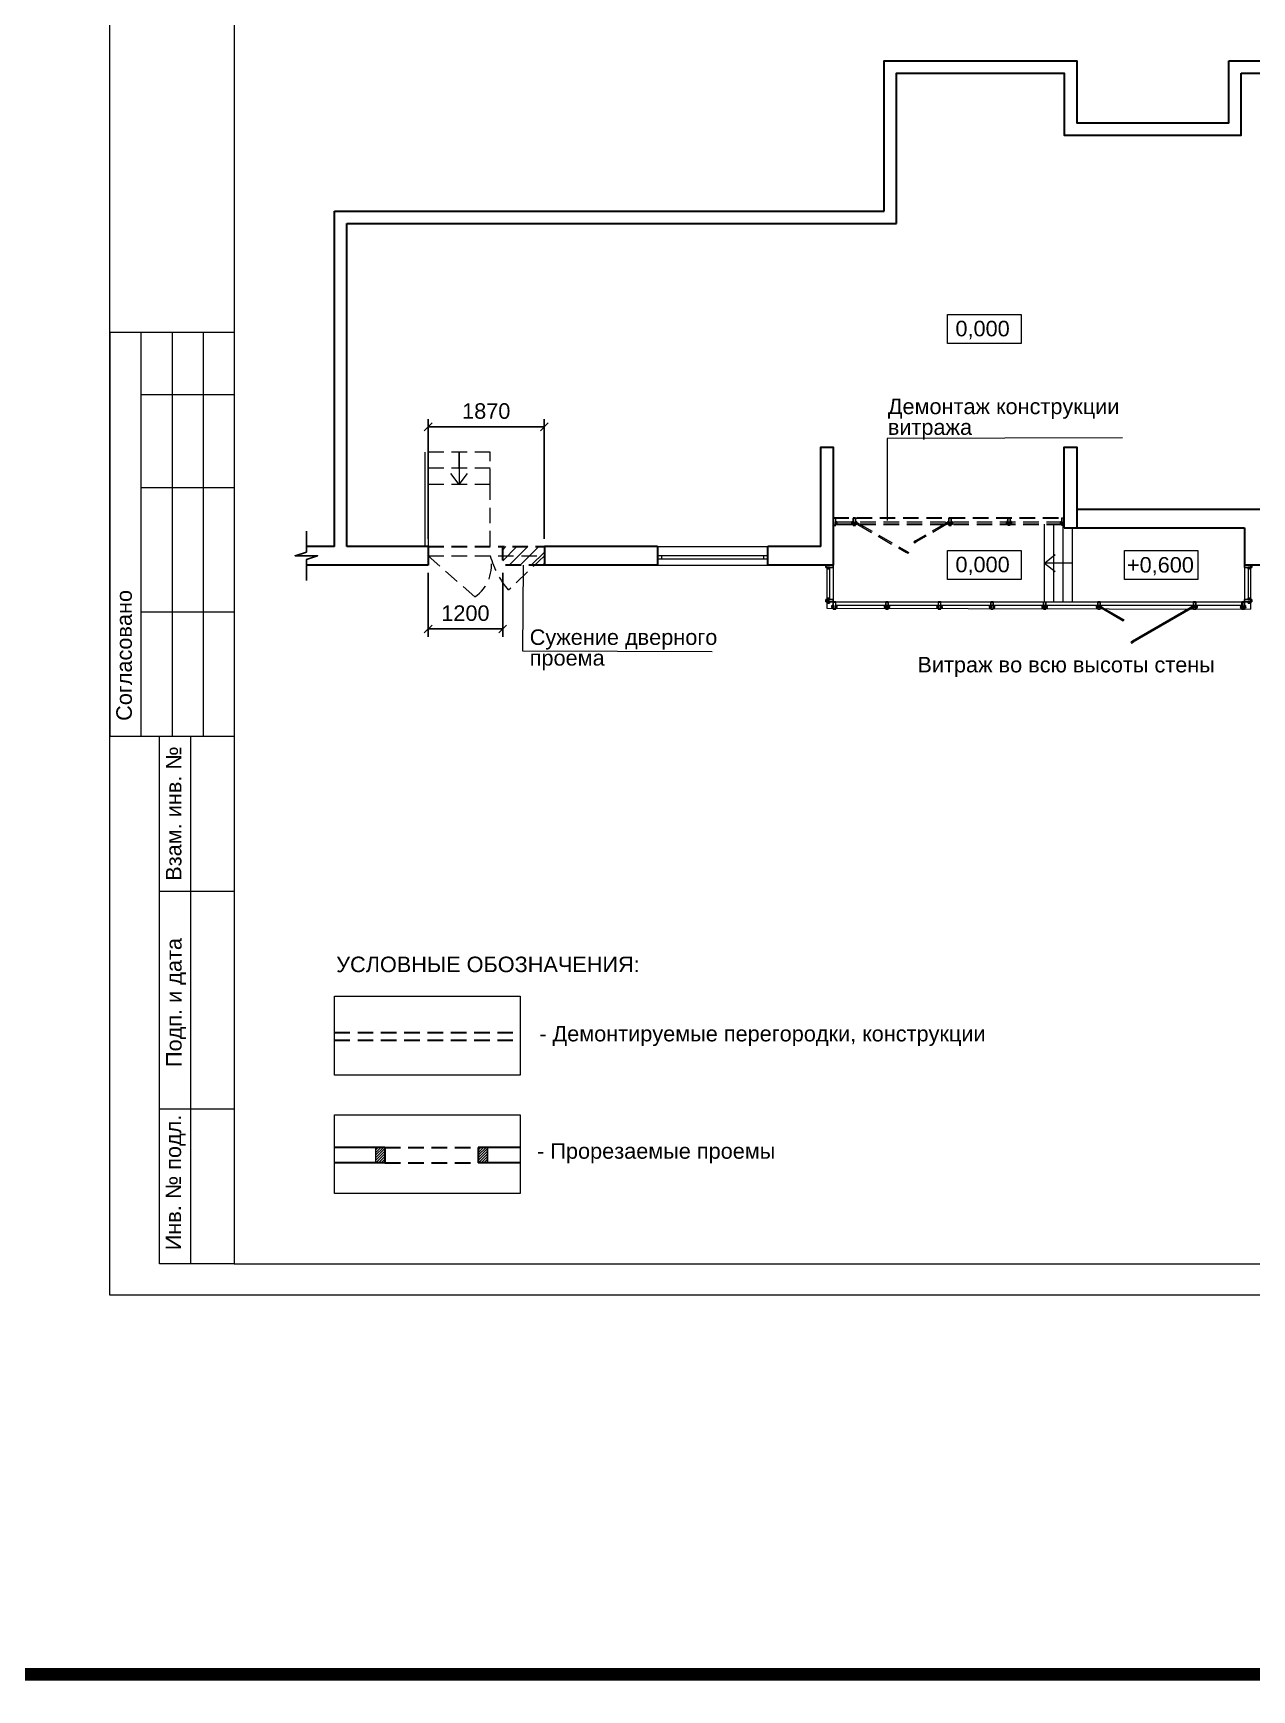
# Model space of a CAD drawing. Header units: metres. Extents: x -443 to 179, y -184 to -91.
# Drawn here: x -209.64 to -190.02, y -183.84 to -157.17 of the extents above; entities that cross this region are included whole.
import ezdxf
from ezdxf.enums import TextEntityAlignment as Align

# ---------------------------------------------------------------- set-up
doc = ezdxf.new("R2010")
doc.units = ezdxf.units.M
doc.header["$MEASUREMENT"] = 0
doc.linetypes.add('( Hidden )', pattern=[0.375, 0.25, -0.125])
doc.linetypes.add('DGN Style 3', pattern=[4.360554, 3.114681, -1.245873])
for name, color, linetype, lineweight in [('_shtrih', 254, 'Continuous', 0), ('A-03-S-METL', 171, 'Continuous', 15), ('Level 50', 7, 'Continuous', 0), ('Level 63', 7, 'Continuous', 0), ('выноска', 7, 'Continuous', 20), ('окна', 153, 'Continuous', 18), ('размер', 7, 'Continuous', 18), ('стена', 7, 'Continuous', 40)]:
    doc.layers.add(name, color=color, linetype=linetype, lineweight=lineweight)
doc.styles.add('ARIAL', font='arial.ttf')
doc.styles.get("Standard").update_dxf_attribs({"font": 'CS_Gost2304.shx'})
doc.styles.add('Style-Arial', font='arial.ttf')
doc.linetypes.add('FENCELINE2', pattern='A,6.35,-2.54,[132,ltypeshp.shx,S=2.54,R=0,X=-2.54,Y=0],-2.54,25.4', length=36.83)
doc.dimstyles.get("Standard").update_dxf_attribs({"dimtxt": 0.18, "dimasz": 0.18, "dimexe": 0.18, "dimexo": 0.0625, "dimgap": 0.09, "dimtad": 0, "dimtih": 1, "dimtoh": 1, "dimdec": 4, "dimzin": 0, "dimdsep": 46, "dimtxsty": 'Standard', "dimcen": 0.09, "dimadec": 0, "dimazin": 0, "dimtfac": 1, "dimtdec": 4, "dimtofl": 0, "dimtmove": 0, "dimatfit": 3, "dimfxl": 1, "dimtolj": 1, "dimtzin": 0, "dimarcsym": 0})

# ---------------------------------------------------------------- blocks, each defined once
blk = doc.blocks.new('stoyka_R')
at = {"color": 0, "linetype": 'ByBlock', "lineweight": 0}
for points in [[(-35, 97), (-36, 97), (-36, 96), (-36, 96), (-36, 95), (-34, 94, -0.278117), (-34, 93, -0.298632), (-34, 93), (-37, 92, -1.227062), (-37, 93), (-35, 94), (-37, 94), (-38, 94), (-40, 94), (-45, 92, -1.262793), (-45, 93), (-41, 96), (-40, 96), (-40, 95, 0.414214), (-40, 95), (-38, 95, 0.414214), (-38, 95), (-38, 96), (-38, 96), (-38, 97), (-39, 97, -0.954089), (-39, 97), (-38, 99), (-36, 99), (-34, 97, -0.954089)], [(-35, 82), (-36, 82), (-36, 83), (-36, 83), (-36, 84), (-34, 85, 0.278117), (-34, 86, 0.298632), (-34, 86), (-37, 87, 1.227062), (-37, 86), (-35, 86), (-37, 85), (-38, 86), (-40, 86), (-45, 87, 1.262793), (-45, 86), (-41, 83), (-40, 83), (-40, 84, -0.414214), (-40, 85), (-38, 85, -0.414214), (-38, 84), (-38, 83), (-38, 83), (-38, 82), (-39, 82, 0.954089), (-39, 82), (-38, 80), (-36, 80), (-34, 82, 0.954089)], [(35, 97), (36, 97), (36, 96), (36, 96), (36, 95), (34, 94, 0.278117), (33, 93, 0.298632), (34, 93), (37, 92, 1.227062), (37, 93), (35, 94), (37, 94), (38, 94), (40, 94), (45, 92, 1.262793), (45, 93), (41, 96), (40, 96), (40, 95, -0.414214), (39, 95), (38, 95, -0.414214), (38, 95), (38, 96), (37, 96), (37, 97), (39, 97, 0.954089), (39, 97), (37, 99), (36, 99), (34, 97, 0.954089)], [(35, 82), (36, 82), (36, 83), (36, 83), (36, 84), (34, 85, -0.278117), (33, 86, -0.298632), (34, 86), (37, 87, -1.227062), (37, 86), (35, 86), (37, 85), (38, 86), (40, 86), (45, 87, -1.262793), (45, 86), (41, 83), (40, 83), (40, 84, 0.414214), (39, 85), (38, 85, 0.414214), (38, 84), (38, 83), (37, 83), (37, 82), (39, 82, -0.954089), (39, 82), (37, 80), (36, 80), (34, 82, -0.954089)]]:
    blk.add_lwpolyline(points, format="xyb", close=True, dxfattribs=at)
at = {"color": 0, "linetype": 'ByBlock', "lineweight": -2}
for points in [[(-20, 63), (-20, 0), (20, 0), (20, 63), (19, 64, 0.580174), (18, 63), (18, 61), (15, 61), (15, 69), (14, 70), (15, 70), (15, 79), (18, 79), (18, 77, 0.580174), (19, 77), (20, 77), (20, 81), (15, 81), (15, 98), (33, 98), (33, 96), (32, 96, 0.414214), (31, 96), (31, 95), (35, 95, 0.414214), (35, 95), (35, 96), (35, 96), (35, 99), (39, 99), (39, 96), (38, 96), (38, 95, 0.414214), (38, 95), (39, 95, 0.414214), (40, 95), (40, 99, 0.414214), (39, 100), (20, 100), (20, 120), (-20, 120), (-20, 100), (-40, 100, 0.414214), (-40, 99), (-40, 95, 0.414214), (-40, 95), (-38, 95, 0.414214), (-38, 95), (-38, 96), (-39, 96), (-39, 99), (-35, 99), (-35, 96), (-35, 96), (-35, 95, 0.414214), (-35, 95), (-32, 95), (-32, 96, 0.414214), (-32, 96), (-34, 96), (-34, 98), (-15, 98), (-15, 81), (-20, 81), (-20, 77), (-19, 77, 0.580174), (-18, 77), (-18, 79), (-15, 79), (-15, 70), (-15, 70), (-15, 69), (-15, 61), (-18, 61), (-18, 63, 0.580174), (-19, 64)], [(-39, 79), (-30, 79), (-22, 76), (-16, 76, 0.414214), (-15, 76), (-15, 76, 0.23461), (-15, 77), (-16, 77, 0.303619), (-17, 77), (-18, 77), (-22, 77), (-30, 80), (-34, 80), (-34, 83), (-34, 84), (-35, 84), (-35, 83), (-35, 83), (-35, 80), (-39, 80), (-39, 83), (-38, 83), (-38, 84), (-40, 84), (-40, 60), (-20, 60), (-20, 61), (-22, 61), (-22, 64), (-18, 64), (-16, 62, 0.979824), (-16, 63), (-18, 65), (-23, 65), (-23, 61), (-39, 61), (-39, 79)], [(39, 79), (30, 79), (22, 76), (16, 76, -0.414214), (15, 76), (15, 76, -0.23461), (15, 77), (16, 77, -0.303619), (17, 77), (18, 77), (22, 77), (30, 80), (33, 80), (33, 83), (33, 84), (35, 84), (35, 83), (34, 83), (34, 80), (39, 80), (39, 83), (38, 83), (38, 84), (40, 84), (40, 60), (20, 60), (20, 61), (22, 61), (22, 64), (18, 64), (16, 62, -0.979824), (16, 63), (18, 65), (23, 65), (23, 61), (39, 61), (39, 79)]]:
    blk.add_lwpolyline(points, format="xyb", close=True, dxfattribs=at)
at = {"lineweight": 0}
for points in [[(-37, 92), (-25, 92)], [(-37, 87), (-25, 87)], [(37, 92), (25, 92)], [(37, 87), (25, 87)]]:
    blk.add_lwpolyline(points, dxfattribs=at)
for points in [[(-25, 83), (-15, 83), (-15, 95), (-25, 95)], [(25, 83), (15, 83), (15, 95), (25, 95)]]:
    blk.add_lwpolyline(points, close=True, dxfattribs=at)
at = {"color": 0, "linetype": 'ByBlock', "lineweight": -2}
blk.add_lwpolyline([(18, 59), (18, 3), (-18, 3), (-18, 59), (-13, 59), (-13, 100), (-18, 100), (-18, 118), (18, 118), (18, 100), (13, 100), (13, 59)], close=True, dxfattribs=at)
blk = doc.blocks.new('_Oblique')
at = {"color": 0, "linetype": 'ByBlock', "lineweight": -2}
blk.add_line((0.5, 0.5), (-0.5, -0.5), dxfattribs=at)
blk = doc.blocks.new('*D7')
at = {"layer": 'Defpoints', "color": 0, "linetype": 'Continuous', "lineweight": 13, "transparency": 16777216}
for p in [(-203.28, -165.734), (-202.08, -165.734), (-202.08, -166.762)]:
    blk.add_point(p, dxfattribs=at)
at = {"layer": 'размер', "color": 0, "linetype": 'Continuous', "lineweight": -2, "transparency": 16777216}
for p, q in [((-203.28, -165.859), (-203.28, -166.887)), ((-202.08, -165.859), (-202.08, -166.887)), ((-203.28, -166.762), (-202.08, -166.762))]:
    blk.add_line(p, q, dxfattribs=at)
at = {"layer": 'размер', "color": 0, "linetype": 'Continuous', "lineweight": -2, "transparency": 16777216, "xscale": 0.125, "yscale": 0.125, "zscale": 0.125, "rotation": 180}
blk.add_blockref('_Oblique', (-203.28, -166.762), dxfattribs=at)
at = {"layer": 'размер', "color": 0, "linetype": 'Continuous', "lineweight": -2, "transparency": 16777216, "xscale": 0.125, "yscale": 0.125, "zscale": 0.125}
blk.add_blockref('_Oblique', (-202.08, -166.762), dxfattribs=at)
at = {"layer": 'размер', "color": 0, "linetype": 'Continuous', "lineweight": 0, "transparency": 16777216, "insert": (-202.68, -166.509), "char_height": 0.25, "attachment_point": 5, "style": 'Style-Arial'}
blk.add_mtext('1200', dxfattribs=at)
blk = doc.blocks.new('*D8')
at = {"layer": 'Defpoints', "color": 0, "linetype": 'Continuous', "lineweight": 13, "transparency": 16777216}
for p in [(-201.41, -163.508), (-203.28, -165.434), (-201.41, -165.434)]:
    blk.add_point(p, dxfattribs=at)
at = {"layer": 'размер', "color": 0, "linetype": 'Continuous', "lineweight": -2, "transparency": 16777216}
for p, q in [((-203.28, -165.309), (-203.28, -163.383)), ((-201.41, -165.309), (-201.41, -163.383)), ((-203.28, -163.508), (-201.41, -163.508))]:
    blk.add_line(p, q, dxfattribs=at)
at = {"layer": 'размер', "color": 0, "linetype": 'Continuous', "lineweight": -2, "transparency": 16777216, "xscale": 0.125, "yscale": 0.125, "zscale": 0.125, "rotation": 180}
blk.add_blockref('_Oblique', (-203.28, -163.508), dxfattribs=at)
at = {"layer": 'размер', "color": 0, "linetype": 'Continuous', "lineweight": -2, "transparency": 16777216, "xscale": 0.125, "yscale": 0.125, "zscale": 0.125}
blk.add_blockref('_Oblique', (-201.41, -163.508), dxfattribs=at)
at = {"layer": 'размер', "color": 0, "linetype": 'Continuous', "lineweight": 0, "transparency": 16777216, "insert": (-202.345, -163.255), "char_height": 0.25, "attachment_point": 5, "style": 'Style-Arial'}
blk.add_mtext('1870', dxfattribs=at)

msp = doc.modelspace()

# ---------------------------------------------------------------- hatches: boundary and pattern name
at = {"linetype": '( Hidden )', "lineweight": 13}
h = msp.add_hatch(dxfattribs=at)
h.set_pattern_fill('ANSI31', color=5)
h.paths.add_polyline_path([(-201.40971629, -165.73425684), (-202.07971629, -165.73425684), (-202.07971629, -165.43425684), (-201.40971629, -165.43425684)])
at = {"linetype": 'Continuous', "lineweight": 0}
h = msp.add_hatch(dxfattribs=at)
h.set_pattern_fill('HATCH', style=0, pattern_type=2)
h.set_pattern_definition([(45, (-204.125372, -175.109018), (-0.0212132, 0.0212132), [])])
h.paths.add_polyline_path([(-204.12537242, -175.109018), (-204.12537242, -175.359018), (-203.97537242, -175.359018), (-203.97537242, -175.109018)])
h = msp.add_hatch(dxfattribs=at)
h.set_pattern_fill('HATCH', style=0, pattern_type=2)
h.set_pattern_definition([(45, (-202.475372, -175.109018), (-0.0212132, 0.0212132), [])])
h.paths.add_polyline_path([(-202.47537242, -175.109018), (-202.47537242, -175.359018), (-202.32537242, -175.359018), (-202.32537242, -175.109018)])

# ---------------------------------------------------------------- linework, layer by layer
at = {"color": 5, "linetype": '( Hidden )', "lineweight": 13}
for p, q in [((-194.95017501, -165.06421035), (-195.43583618, -165.34423399)), ((-194.94018499, -165.08153662), (-195.42584616, -165.36156026)), ((-203.27971629, -165.58425684), (-201.40971629, -165.58425684))]:
    msp.add_line(p, q, dxfattribs=at)
at = {"color": 5, "linetype": '( Hidden )', "lineweight": 30}
for p, q in [((-204.78971629, -173.2605647), (-201.80013226, -173.2605647)), ((-204.78971629, -173.3805647), (-201.80013226, -173.3805647)), ((-203.97537242, -175.109018), (-202.47537242, -175.109018)), ((-203.97537242, -175.359018), (-202.47537242, -175.359018))]:
    msp.add_line(p, q, dxfattribs=at)
at = {"lineweight": 30}
for p, q in [((-203.97537242, -175.109018), (-204.78971629, -175.109018)), ((-201.80013226, -175.109018), (-202.47537242, -175.109018)), ((-203.97537242, -175.359018), (-204.78971629, -175.359018)), ((-201.80013226, -175.359018), (-202.47537242, -175.359018))]:
    msp.add_line(p, q, dxfattribs=at)
at = {"color": 7, "linetype": 'Continuous', "lineweight": 0}
for p, q in [((-204.12537242, -175.109018), (-204.12537242, -175.359018)), ((-202.32537242, -175.109018), (-202.32537242, -175.359018))]:
    msp.add_line(p, q, dxfattribs=at)
at = {"color": 7, "linetype": 'Continuous', "lineweight": 30}
for p, q in [((-203.97537242, -175.109018), (-203.97537242, -175.359018)), ((-202.47537242, -175.109018), (-202.47537242, -175.359018))]:
    msp.add_line(p, q, dxfattribs=at)
at = {"color": 1, "linetype": 'Continuous', "lineweight": 13}
msp.add_lwpolyline([(-442.29268327, -139.59917875, 0.5, 0.2, 0), (179.07218429, -139.59917875, 0.2, 0.2, 0), (179.07218429, -183.59219554, 0.2, 0.2, 0), (-442.29268327, -183.59219554, 0.2, 0.2, 0)], format="xyseb", close=True, dxfattribs=at)
at = {"color": 7, "linetype": 'Continuous', "lineweight": 13}
msp.add_lwpolyline([(-208.40296183, -147.78575835), (-145.40296183, -147.78575835), (-145.40296183, -177.48575835), (-208.40296183, -177.48575835)], close=True, dxfattribs=at)
at = {"linetype": 'Continuous', "lineweight": 13}
for points in [[(-194.91862911, -162.16465555), (-194.91862911, -161.70082867), (-193.73448472, -161.70082867), (-193.73448472, -162.16465555), (-194.91862911, -162.16465555)], [(-194.91862911, -165.96306327), (-194.91862911, -165.49923639), (-193.73448472, -165.49923639), (-193.73448472, -165.96306327), (-194.91862911, -165.96306327)], [(-192.07150265, -165.96306327), (-192.07150265, -165.49923639), (-190.88735826, -165.49923639), (-190.88735826, -165.96306327), (-192.07150265, -165.96306327)]]:
    msp.add_lwpolyline(points, dxfattribs=at)
at = {"color": 5, "linetype": '( Hidden )', "lineweight": 13}
for points in [[(-202.27971629, -163.91393618), (-203.27971629, -163.91393618)], [(-202.27971629, -164.43425684), (-202.27971629, -163.91393618)], [(-202.27971629, -164.17393618), (-203.27971629, -164.17393618)], [(-202.27971629, -165.43425684), (-202.27971629, -164.43425684), (-203.27971629, -164.43425684), (-203.27971629, -165.43425684), (-202.27971629, -165.43425684)], [(-202.27971629, -164.43425684), (-203.27971629, -164.43425684)], [(-196.75771629, -165.0756916), (-196.75771629, -164.9781916), (-196.72171629, -164.9781916), (-196.72171629, -165.0346916), (-196.72671629, -165.0346916), (-196.72671629, -165.0756916), (-196.72171629, -165.0756916), (-196.72171629, -165.0931916), (-196.75771629, -165.0931916), (-196.75771629, -165.0756916)], [(-196.70252185, -165.0621916), (-196.71471629, -165.0621916)], [(-196.70256648, -165.0671916), (-196.71471629, -165.0671916)], [(-196.69971629, -165.0351916), (-193.09871629, -165.0351916)], [(-196.36031827, -165.08253689), (-195.58063611, -165.53208747)], [(-196.35032825, -165.06521062), (-195.57064609, -165.51476121)], [(-193.09691073, -165.0621916), (-193.08471629, -165.0621916)], [(-193.09686609, -165.0671916), (-193.08471629, -165.0671916)], [(-193.04171629, -165.0756916), (-193.04171629, -164.9781916), (-193.07771629, -164.9781916), (-193.07771629, -165.0346916), (-193.07271629, -165.0346916), (-193.07271629, -165.0756916), (-193.07771629, -165.0756916), (-193.07771629, -165.0931916), (-193.04171629, -165.0931916), (-193.04171629, -165.0756916)]]:
    msp.add_lwpolyline(points, dxfattribs=at)
at = {"color": 7, "linetype": 'Continuous', "lineweight": 13}
msp.add_lwpolyline([(-203.27971629, -164.43425684), (-203.27971629, -163.91393618)], dxfattribs=at)
at = {"color": 5, "linetype": '( Hidden )', "lineweight": 30, "flags": 128}
for points in [[(-196.75971629, -164.9751916), (-193.03971629, -164.9751916)], [(-196.69971629, -165.0751916), (-193.03971629, -165.0751916)], [(-203.27971629, -165.43425684), (-202.07971629, -165.43425684)], [(-201.40971629, -165.73425684), (-202.07971629, -165.73425684), (-202.07971629, -165.43425684), (-201.40971629, -165.43425684), (-201.40971629, -165.73425684)]]:
    msp.add_lwpolyline(points, dxfattribs=at)
at = {"color": 5, "linetype": '( Hidden )', "lineweight": 13}
for points in [[(-196.75971629, -165.0751916), (-196.75971629, -165.0751916), (-196.75971629, -165.0951916), (-196.71971629, -165.0951916), (-196.71971629, -165.0751916), (-196.70021629, -165.0751916, 0.4142135624), (-196.69971629, -165.0746916), (-196.69971629, -165.0706916, 0.4142135624), (-196.70021629, -165.0701916), (-196.70126629, -165.0701916, 0.4142135624), (-196.70176629, -165.0706916), (-196.70176629, -165.0713916), (-196.70101629, -165.0713916), (-196.70101629, -165.0738916), (-196.70501629, -165.0738916), (-196.70501629, -165.0713916), (-196.70426629, -165.0713916), (-196.70426629, -165.0706916, 0.4142135624), (-196.70476629, -165.0701916), (-196.70821629, -165.0701916), (-196.70821629, -165.0708916, 0.4142135624), (-196.70771629, -165.0713916), (-196.70621629, -165.0713916), (-196.70621629, -165.0736916), (-196.72471629, -165.0736916), (-196.72471629, -165.0559416), (-196.71971629, -165.0559416), (-196.71971629, -165.05244481), (-196.72046088, -165.05200647, 0.5801735595), (-196.72121631, -165.05243837), (-196.72121631, -165.0544416), (-196.72471629, -165.0544416), (-196.72471629, -165.0456916), (-196.72521629, -165.0451916), (-196.72471629, -165.0446916), (-196.72471629, -165.0366916), (-196.72121631, -165.0366916), (-196.72121631, -165.03869482, 0.5801735595), (-196.72046088, -165.03912672), (-196.71971629, -165.03868839), (-196.71971629, -164.9751916), (-196.75971629, -164.9751916), (-196.75971629, -165.03868839)], [(-193.03971629, -165.0751916), (-193.03971629, -165.0751916), (-193.03971629, -165.0951916), (-193.07971629, -165.0951916), (-193.07971629, -165.0751916), (-193.09921629, -165.0751916, -0.4142135624), (-193.09971629, -165.0746916), (-193.09971629, -165.0706916, -0.4142135624), (-193.09921629, -165.0701916), (-193.09816629, -165.0701916, -0.4142135624), (-193.09766629, -165.0706916), (-193.09766629, -165.0713916), (-193.09841629, -165.0713916), (-193.09841629, -165.0738916), (-193.09441629, -165.0738916), (-193.09441629, -165.0713916), (-193.09516629, -165.0713916), (-193.09516629, -165.0706916, -0.4142135624), (-193.09466629, -165.0701916), (-193.09121629, -165.0701916), (-193.09121629, -165.0708916, -0.4142135624), (-193.09171629, -165.0713916), (-193.09321629, -165.0713916), (-193.09321629, -165.0736916), (-193.07471629, -165.0736916), (-193.07471629, -165.0559416), (-193.07971629, -165.0559416), (-193.07971629, -165.05244481), (-193.07897169, -165.05200647, -0.5801735595), (-193.07821626, -165.05243837), (-193.07821626, -165.0544416), (-193.07471629, -165.0544416), (-193.07471629, -165.0456916), (-193.07421629, -165.0451916), (-193.07471629, -165.0446916), (-193.07471629, -165.0366916), (-193.07821626, -165.0366916), (-193.07821626, -165.03869482, -0.5801735595), (-193.07897169, -165.03912672), (-193.07971629, -165.03868839), (-193.07971629, -164.9751916), (-193.03971629, -164.9751916), (-193.03971629, -165.03868839)], [(-203.27971629, -165.58425684), (-202.53018071, -166.2462209, 0.3154909138), (-202.27971629, -165.58425684, -1)], [(-201.40971629, -165.58425684), (-201.98738814, -166.1376963, -0.1095302721), (-202.27971629, -165.58425684, -0.731610824)]]:
    msp.add_lwpolyline(points, format="xyb", dxfattribs=at)
for points in [[(-196.71471629, -165.0586916), (-196.72471629, -165.0586916), (-196.72471629, -165.0706916), (-196.71471629, -165.0706916)], [(-196.37579194, -165.05052871), (-196.35032825, -165.06521062), (-196.36031823, -165.08253683), (-196.38578193, -165.06785492)], [(-194.94018499, -165.08153662), (-194.9147213, -165.0668547), (-194.92471128, -165.04952849), (-194.95017497, -165.06421041)], [(-193.08471629, -165.0586916), (-193.07471629, -165.0586916), (-193.07471629, -165.0706916), (-193.08471629, -165.0706916)], [(-195.45130986, -165.37624218), (-195.42584616, -165.36156026), (-195.43583615, -165.34423405), (-195.46129984, -165.35891597)], [(-195.57064619, -165.51476138), (-195.5451825, -165.52944329), (-195.55517247, -165.5467695), (-195.58063617, -165.53208758)]]:
    msp.add_lwpolyline(points, close=True, dxfattribs=at)
for points in [[(-196.70071629, -165.0541916), (-196.70971629, -165.0541916), (-196.71761629, -165.0506916), (-196.72401629, -165.0506916, 0.4142135624), (-196.72451629, -165.0511916), (-196.72451629, -165.0514275, 0.2346100061), (-196.72430487, -165.05182856), (-196.72323845, -165.05262249, 0.3036194749), (-196.72279366, -165.05262318), (-196.72151629, -165.0516916), (-196.71761629, -165.0516916), (-196.70971629, -165.0551916), (-196.70621629, -165.0551916), (-196.70621629, -165.0579916), (-196.70621629, -165.0591916), (-196.70499364, -165.0591916), (-196.70441629, -165.0581916), (-196.70521629, -165.0581916), (-196.70521629, -165.0551916), (-196.70071629, -165.0551916), (-196.70071629, -165.0581916), (-196.70191629, -165.0581916), (-196.70133894, -165.0591916), (-196.69971629, -165.0591916), (-196.69971629, -165.0351916), (-196.71971629, -165.0351916), (-196.71971629, -165.0361916), (-196.71771629, -165.0361916), (-196.71771629, -165.0391916), (-196.72177792, -165.0391916), (-196.72337451, -165.03759501, 0.9798244206), (-196.72406748, -165.03831625), (-196.72219214, -165.0401916), (-196.71651629, -165.0401916), (-196.71651629, -165.0361916), (-196.70071629, -165.0361916), (-196.70071629, -165.0541916)], [(-196.70485767, -165.05757881), (-196.70371629, -165.0568916), (-196.70371629, -165.0581916), (-196.70396629, -165.0581916), (-196.70396629, -165.0591916), (-196.70562243, -165.05992766, 0.2781165631), (-196.70621401, -165.06077399, 0.298632436), (-196.7055521, -165.06164845), (-196.70271245, -165.06216216, 1.2270617229), (-196.7025563, -165.06150322), (-196.70491629, -165.0606916), (-196.70296629, -165.0601916), (-196.70196629, -165.0606916), (-196.69946629, -165.0606916), (-196.69494263, -165.06208972, 1.2627930682), (-196.69458407, -165.06151033), (-196.69871629, -165.0581916), (-196.69971629, -165.0581916), (-196.69971629, -165.0591916, -0.4142135624), (-196.70021629, -165.0596916), (-196.70146629, -165.0596916, -0.4142135624), (-196.70196629, -165.0591916), (-196.70196629, -165.0581916), (-196.70221629, -165.0581916), (-196.70221629, -165.0568916), (-196.7010749, -165.05757881, 0.9540885036), (-196.70053661, -165.05713254), (-196.70221629, -165.0551916), (-196.70371629, -165.0551916), (-196.70539597, -165.05713254, 0.9540885036)], [(-196.70485767, -165.07180728), (-196.70371629, -165.0721916), (-196.70371629, -165.07119449), (-196.70396629, -165.07119449), (-196.70396629, -165.07019449), (-196.70562243, -165.06945843, -0.2781165631), (-196.70621401, -165.06861209, -0.298632436), (-196.7055521, -165.06773764), (-196.70271245, -165.06722392, -1.2270617229), (-196.7025563, -165.06788287), (-196.70491629, -165.06869449), (-196.70296629, -165.06919449), (-196.70196629, -165.06869449), (-196.69946629, -165.06869449), (-196.69494263, -165.06729636, -1.2627930682), (-196.69458407, -165.06787576), (-196.69871629, -165.07119449), (-196.69971629, -165.07119449), (-196.69971629, -165.07019449, 0.4142135624), (-196.70021629, -165.06969449), (-196.70146629, -165.06969449, 0.4142135624), (-196.70196629, -165.07019449), (-196.70196629, -165.07119449), (-196.70221629, -165.07119449), (-196.70221629, -165.0721916), (-196.7010749, -165.07180728, -0.9540885036), (-196.70053661, -165.07225354), (-196.70221629, -165.0738916), (-196.70371629, -165.0738916), (-196.70539597, -165.07225354, -0.9540885036)], [(-193.0945749, -165.05757881), (-193.09571629, -165.0568916), (-193.09571629, -165.0581916), (-193.09546629, -165.0581916), (-193.09546629, -165.0591916), (-193.09381015, -165.05992766, -0.2781165631), (-193.09321857, -165.06077399, -0.298632436), (-193.09388048, -165.06164845), (-193.09672013, -165.06216216, -1.2270617229), (-193.09687628, -165.06150322), (-193.09451629, -165.0606916), (-193.09646629, -165.0601916), (-193.09746629, -165.0606916), (-193.09996629, -165.0606916), (-193.10448995, -165.06208972, -1.2627930682), (-193.1048485, -165.06151033), (-193.10071629, -165.0581916), (-193.09971629, -165.0581916), (-193.09971629, -165.0591916, 0.4142135624), (-193.09921629, -165.0596916), (-193.09796629, -165.0596916, 0.4142135624), (-193.09746629, -165.0591916), (-193.09746629, -165.0581916), (-193.09721629, -165.0581916), (-193.09721629, -165.0568916), (-193.09835767, -165.05757881, -0.9540885036), (-193.09889597, -165.05713254), (-193.09721629, -165.0551916), (-193.09571629, -165.0551916), (-193.09403661, -165.05713254, -0.9540885036)], [(-193.0945749, -165.07180728), (-193.09571629, -165.0721916), (-193.09571629, -165.07119449), (-193.09546629, -165.07119449), (-193.09546629, -165.07019449), (-193.09381015, -165.06945843, 0.2781165631), (-193.09321857, -165.06861209, 0.298632436), (-193.09388048, -165.06773764), (-193.09672013, -165.06722392, 1.2270617229), (-193.09687628, -165.06788287), (-193.09451629, -165.06869449), (-193.09646629, -165.06919449), (-193.09746629, -165.06869449), (-193.09996629, -165.06869449), (-193.10448995, -165.06729636, 1.2627930682), (-193.1048485, -165.06787576), (-193.10071629, -165.07119449), (-193.09971629, -165.07119449), (-193.09971629, -165.07019449, -0.4142135624), (-193.09921629, -165.06969449), (-193.09796629, -165.06969449, -0.4142135624), (-193.09746629, -165.07019449), (-193.09746629, -165.07119449), (-193.09721629, -165.07119449), (-193.09721629, -165.0721916), (-193.09835767, -165.07180728, 0.9540885036), (-193.09889597, -165.07225354), (-193.09721629, -165.0738916), (-193.09571629, -165.0738916), (-193.09403661, -165.07225354, 0.9540885036)], [(-193.09871629, -165.0541916), (-193.08971629, -165.0541916), (-193.08181629, -165.0506916), (-193.07541629, -165.0506916, -0.4142135624), (-193.07491629, -165.0511916), (-193.07491629, -165.0514275, -0.2346100061), (-193.07512771, -165.05182856), (-193.07619412, -165.05262249, -0.3036194749), (-193.07663891, -165.05262318), (-193.07791629, -165.0516916), (-193.08181629, -165.0516916), (-193.08971629, -165.0551916), (-193.09321629, -165.0551916), (-193.09321629, -165.0579916), (-193.09321629, -165.0591916), (-193.09443894, -165.0591916), (-193.09501629, -165.0581916), (-193.09421629, -165.0581916), (-193.09421629, -165.0551916), (-193.09871629, -165.0551916), (-193.09871629, -165.0581916), (-193.09751629, -165.0581916), (-193.09809364, -165.0591916), (-193.09971629, -165.0591916), (-193.09971629, -165.0351916), (-193.07971629, -165.0351916), (-193.07971629, -165.0361916), (-193.08171629, -165.0361916), (-193.08171629, -165.0391916), (-193.07765465, -165.0391916), (-193.07605807, -165.03759501, -0.9798244206), (-193.07536509, -165.03831625), (-193.07724044, -165.0401916), (-193.08291629, -165.0401916), (-193.08291629, -165.0361916), (-193.09871629, -165.0361916), (-193.09871629, -165.0541916)]]:
    msp.add_lwpolyline(points, format="xyb", close=True, dxfattribs=at)
at = {"color": 7, "linetype": 'Continuous', "lineweight": 13, "flags": 128}
for points in [[(-204.78971629, -172.67558963), (-201.80013226, -172.67558963), (-201.80013226, -173.94356678), (-204.78971629, -173.94356678), (-204.78971629, -172.67558963)], [(-204.78971629, -174.58191134), (-201.80013226, -174.58191134), (-201.80013226, -175.84988849), (-204.78971629, -175.84988849), (-204.78971629, -174.58191134)]]:
    msp.add_lwpolyline(points, close=True, dxfattribs=at)
at = {"color": 7, "linetype": 'Continuous', "lineweight": 0, "flags": 128}
for points in [[(-204.12537242, -175.109018), (-204.12537242, -175.359018), (-203.97537242, -175.359018), (-203.97537242, -175.109018), (-204.12537242, -175.109018)], [(-202.47537242, -175.109018), (-202.47537242, -175.359018), (-202.32537242, -175.359018), (-202.32537242, -175.109018), (-202.47537242, -175.109018)]]:
    msp.add_lwpolyline(points, close=True, dxfattribs=at)
at = {"layer": '_shtrih', "color": 0, "lineweight": 25, "ltscale": 100}
msp.add_lwpolyline([(-205.24067279, -165.18616684), (-205.24067279, -165.52375684), (-205.42217279, -165.58425684), (-205.05917279, -165.58425684), (-205.24067279, -165.64475684), (-205.24067279, -165.98234684)], dxfattribs=at)
at = {"layer": 'A-03-S-METL', "color": 5, "linetype": 'FENCELINE2', "ltscale": 0.01}
msp.add_lwpolyline([(-203.32971629, -165.43425684), (-203.32971629, -163.91393618)], dxfattribs=at)
at = {"layer": 'Level 50', "color": 7, "linetype": 'Continuous', "lineweight": 13}
msp.add_line((-206.40296183, -148.28575835), (-206.40296183, -176.98575835), dxfattribs=at)
at = {"layer": 'Level 50', "color": 7, "linetype": 'Continuous', "lineweight": 0}
for p, q in [((-202.77971629, -164.18524752), (-202.77971629, -163.91393618)), ((-193.35971629, -165.7001916), (-193.18663786, -165.56534188)), ((-192.90971629, -165.7001916), (-193.35971629, -165.7001916)), ((-193.35971629, -165.7001916), (-193.18663786, -165.83504131))]:
    msp.add_line(p, q, dxfattribs=at)
at = {"layer": 'Level 50', "color": 5, "linetype": 'Continuous', "lineweight": 0}
for p, q in [((-202.77971629, -163.91393618), (-202.77971629, -164.43393618)), ((-202.77971629, -164.43393618), (-202.914566, -164.26085775)), ((-202.77971629, -164.43393618), (-202.64486657, -164.26085775))]:
    msp.add_line(p, q, dxfattribs=at)
at = {"layer": 'Level 50', "color": 7, "linetype": 'Continuous', "lineweight": 30}
for points in [[(-195.93971629, -160.03425684), (-195.93971629, -157.61425684), (-192.83971629, -157.61425684), (-192.83971629, -158.61425684), (-190.38971629, -158.61425684), (-190.38971629, -157.61425684)], [(-190.38971629, -157.61425684), (-187.88971629, -157.61425684), (-187.88971629, -161.22425684), (-186.51971629, -161.22425684)], [(-195.73971629, -160.23425684), (-195.73971629, -157.81425684), (-193.03971629, -157.81425684), (-193.03971629, -158.81425684), (-190.18971629, -158.81425684), (-190.18971629, -157.81425684)], [(-190.18971629, -157.81425684), (-188.08971629, -157.81425684), (-188.08971629, -161.42425684), (-186.71971629, -161.42425684)], [(-204.78971629, -160.03425684), (-195.93971629, -160.03425684)], [(-204.78971629, -165.43425684), (-204.78971629, -160.03425684)], [(-204.58971629, -165.43425684), (-204.58971629, -160.23425684)], [(-204.58971629, -160.23425684), (-195.73971629, -160.23425684)], [(-196.95971629, -165.43425684), (-196.95971629, -163.83425684), (-196.75971629, -163.83425684), (-196.75971629, -165.73425684)], [(-193.03971629, -165.1351916), (-193.03971629, -163.8351916), (-192.83971629, -163.8351916), (-192.83971629, -165.1351916)], [(-192.83971629, -164.8351916), (-189.83971629, -164.8351916)], [(-193.03971629, -165.1351916), (-190.13971629, -165.1351916)], [(-190.13971629, -165.1351916), (-190.13971629, -165.73425684)], [(-204.78971629, -165.43425684), (-205.24067279, -165.43425684)], [(-203.27971629, -165.43425684), (-204.58971629, -165.43425684)], [(-203.27971629, -165.43425684), (-203.27971629, -165.73425684)], [(-201.40971629, -165.43425684), (-201.40971629, -165.73425684)], [(-199.58971629, -165.43425684), (-201.40971629, -165.43425684)], [(-199.58971629, -165.43425684), (-199.58971629, -165.73425684)], [(-196.95971629, -165.43425684), (-197.80971629, -165.43425684)], [(-197.80971629, -165.73425684), (-197.80971629, -165.43425684)], [(-203.27971629, -165.73425684), (-205.24067279, -165.73425684)], [(-199.58971629, -165.73425684), (-201.40971629, -165.73425684)], [(-196.75971629, -165.73425684), (-197.80971629, -165.73425684)], [(-189.08971629, -165.73425684), (-190.13971629, -165.73425684)]]:
    msp.add_lwpolyline(points, dxfattribs=at)
at = {"layer": 'Level 63', "color": 7, "linetype": 'Continuous', "lineweight": 13}
for p, q in [((-208.40296183, -161.98575835), (-206.40296183, -161.98575835)), ((-208.40296183, -161.98575835), (-208.40296183, -168.48575835)), ((-207.90296183, -161.98575835), (-207.90296183, -168.48575835)), ((-207.40296183, -161.98575835), (-207.40296183, -168.48575835)), ((-206.90296183, -161.98575835), (-206.90296183, -168.48575835)), ((-207.90296183, -162.98575835), (-206.40296183, -162.98575835)), ((-207.90296183, -164.48575835), (-206.40296183, -164.48575835)), ((-207.90296183, -166.48575835), (-206.40296183, -166.48575835)), ((-208.40296183, -168.48575835), (-206.40296183, -168.48575835)), ((-207.60296183, -168.48575835), (-206.40296183, -168.48575835)), ((-207.10296183, -176.98575835), (-207.10296183, -168.48575835)), ((-207.60296183, -170.98575835), (-206.40296183, -170.98575835)), ((-206.40296183, -171.48575835), (-206.40296183, -176.98575835)), ((-207.60296183, -174.48575835), (-206.40296183, -174.48575835)), ((-206.40296183, -176.98575835), (-145.90296183, -176.98575835))]:
    msp.add_line(p, q, dxfattribs=at)
at = {"layer": 'Level 63', "color": 7, "linetype": 'Continuous', "lineweight": 13, "flags": 128}
msp.add_lwpolyline([(-206.40296183, -176.98575835), (-207.60296183, -176.98575835), (-207.60296183, -168.48575835)], dxfattribs=at)
at = {"layer": 'выноска', "linetype": 'Continuous', "lineweight": 0, "flags": 128}
for points in [[(-192.10336402, -163.6863251), (-195.8900553, -163.69747038), (-195.8900553, -165.01809633)], [(-198.70790644, -167.13247334), (-201.75853063, -167.117296), (-201.74471629, -165.73425684)]]:
    msp.add_lwpolyline(points, dxfattribs=at)
at = {"layer": 'окна', "ltscale": 100}
for p, q in [((-192.09046727, -166.63385064), (-192.43699261, -166.43405026)), ((-192.08047726, -166.61652437), (-192.42700259, -166.41672399))]:
    msp.add_line(p, q, dxfattribs=at)
at = {"layer": 'окна'}
for points in [[(-196.75971629, -165.0951916), (-196.75971629, -166.3251916), (-193.35971629, -166.3251916)], [(-196.86021629, -165.73625684), (-196.76271629, -165.73625684), (-196.76271629, -165.77225684), (-196.81921629, -165.77225684), (-196.81921629, -165.76725684), (-196.86021629, -165.76725684), (-196.86021629, -165.77225684), (-196.87771629, -165.77225684), (-196.87771629, -165.73625684), (-196.86021629, -165.73625684)], [(-196.85971629, -165.77425684), (-196.85971629, -166.4251916), (-190.03971629, -166.4451916)], [(-196.85171629, -165.79140665), (-196.85171629, -165.77925684)], [(-196.84671629, -165.79145128), (-196.84671629, -165.77925684)], [(-196.81971629, -165.79425684), (-196.82071629, -166.2861916)], [(-190.13971629, -165.73425684), (-190.13971629, -166.3451916)], [(-190.03921629, -165.73625684), (-190.13671629, -165.73625684), (-190.13671629, -165.77225684), (-190.08021629, -165.77225684), (-190.08021629, -165.76725684), (-190.03921629, -165.76725684), (-190.03921629, -165.77225684), (-190.02171629, -165.77225684), (-190.02171629, -165.73625684), (-190.03921629, -165.73625684)], [(-190.07971629, -165.79425684), (-190.07971629, -166.2851916)], [(-190.05271629, -165.79145128), (-190.05271629, -165.77925684)], [(-190.04771629, -165.79140665), (-190.04771629, -165.77925684)], [(-190.03971629, -165.73425684), (-190.03971629, -166.4451916)], [(-190.19971629, -166.3851916), (-196.69971629, -166.3851916)], [(-193.35971629, -166.3251916), (-192.90971629, -166.3251916), (-190.13971629, -166.3251916)], [(-191.01466997, -166.42204731), (-191.94224973, -166.95664289)], [(-191.00467995, -166.43937357), (-191.93225976, -166.9739691)]]:
    msp.add_lwpolyline(points, dxfattribs=at)
at = {"layer": 'окна', "ltscale": 100}
for points in [[(-197.80971629, -165.58425684), (-199.58971629, -165.58425684)], [(-199.58971629, -165.58425684), (-199.58971629, -165.63425684), (-199.51971629, -165.63425684), (-199.51971629, -165.58425684), (-199.58971629, -165.58425684)], [(-199.58971629, -165.63425684), (-197.80971629, -165.63425684)], [(-197.87971629, -165.58425684), (-197.87971629, -165.63425684), (-197.80971629, -165.63425684), (-197.80971629, -165.58425684), (-197.87971629, -165.58425684)]]:
    msp.add_lwpolyline(points, dxfattribs=at)
at = {"layer": 'окна'}
for points in [[(-196.85971629, -165.73425684), (-196.85971629, -165.73425684), (-196.87971629, -165.73425684), (-196.87971629, -165.77425684), (-196.85971629, -165.77425684), (-196.85971629, -165.79375684, 0.4142135624), (-196.85921629, -165.79425684), (-196.85521629, -165.79425684, 0.4142135624), (-196.85471629, -165.79375684), (-196.85471629, -165.79270684, 0.4142135624), (-196.85521629, -165.79220684), (-196.85591629, -165.79220684), (-196.85591629, -165.79295684), (-196.85841629, -165.79295684), (-196.85841629, -165.78895684), (-196.85591629, -165.78895684), (-196.85591629, -165.78970684), (-196.85521629, -165.78970684, 0.4142135624), (-196.85471629, -165.78920684), (-196.85471629, -165.78575684), (-196.85541629, -165.78575684, 0.4142135624), (-196.85591629, -165.78625684), (-196.85591629, -165.78775684), (-196.85821629, -165.78775684), (-196.85821629, -165.76925684), (-196.84046629, -165.76925684), (-196.84046629, -165.77425684), (-196.8369695, -165.77425684), (-196.83653116, -165.77351225, 0.5801735595), (-196.83696306, -165.77275682), (-196.83896629, -165.77275682), (-196.83896629, -165.76925684), (-196.83021629, -165.76925684), (-196.82971629, -165.76875684), (-196.82921629, -165.76925684), (-196.82121629, -165.76925684), (-196.82121629, -165.77275682), (-196.82321951, -165.77275682, 0.5801735595), (-196.82365141, -165.77351225), (-196.82321308, -165.77425684), (-196.75971629, -165.77425684), (-196.75971629, -165.73425684), (-196.82321308, -165.73425684)], [(-190.03971629, -165.73425684), (-190.03971629, -165.73425684), (-190.01971629, -165.73425684), (-190.01971629, -165.77425684), (-190.03971629, -165.77425684), (-190.03971629, -165.79375684, -0.4142135624), (-190.04021629, -165.79425684), (-190.04421629, -165.79425684, -0.4142135624), (-190.04471629, -165.79375684), (-190.04471629, -165.79270684, -0.4142135624), (-190.04421629, -165.79220684), (-190.04351629, -165.79220684), (-190.04351629, -165.79295684), (-190.04101629, -165.79295684), (-190.04101629, -165.78895684), (-190.04351629, -165.78895684), (-190.04351629, -165.78970684), (-190.04421629, -165.78970684, -0.4142135624), (-190.04471629, -165.78920684), (-190.04471629, -165.78575684), (-190.04401629, -165.78575684, -0.4142135624), (-190.04351629, -165.78625684), (-190.04351629, -165.78775684), (-190.04121629, -165.78775684), (-190.04121629, -165.76925684), (-190.05896629, -165.76925684), (-190.05896629, -165.77425684), (-190.06246308, -165.77425684), (-190.06290141, -165.77351225, -0.5801735595), (-190.06246951, -165.77275682), (-190.06046629, -165.77275682), (-190.06046629, -165.76925684), (-190.06921629, -165.76925684), (-190.06971629, -165.76875684), (-190.07021629, -165.76925684), (-190.07821629, -165.76925684), (-190.07821629, -165.77275682), (-190.07621306, -165.77275682, -0.5801735595), (-190.07578116, -165.77351225), (-190.0762195, -165.77425684), (-190.13971629, -165.77425684), (-190.13971629, -165.73425684), (-190.0762195, -165.73425684)]]:
    msp.add_lwpolyline(points, format="xyb", dxfattribs=at)
for points in [[(-196.85633197, -165.78911546), (-196.85671629, -165.79025684), (-196.85571918, -165.79025684), (-196.85571918, -165.79000684), (-196.85471918, -165.79000684), (-196.85398312, -165.7883507, -0.2781165631), (-196.85313678, -165.78775912, -0.298632436), (-196.85226233, -165.78842104), (-196.85174861, -165.79126068, -1.2270617229), (-196.85240756, -165.79141684), (-196.85321918, -165.78905684), (-196.85371918, -165.79100684), (-196.85321918, -165.79200684), (-196.85321918, -165.79450684), (-196.85182105, -165.7990305, -1.2627930682), (-196.85240045, -165.79938906), (-196.85571918, -165.79525684), (-196.85571918, -165.79425684), (-196.85471918, -165.79425684, 0.4142135624), (-196.85421918, -165.79375684), (-196.85421918, -165.79250684, 0.4142135624), (-196.85471918, -165.79200684), (-196.85571918, -165.79200684), (-196.85571918, -165.79175684), (-196.85671629, -165.79175684), (-196.85633197, -165.79289823, -0.9540885036), (-196.85677824, -165.79343653), (-196.85841629, -165.79175684), (-196.85841629, -165.79025684), (-196.85677824, -165.78857716, -0.9540885036)], [(-196.8421035, -165.78911546), (-196.84141629, -165.79025684), (-196.84271629, -165.79025684), (-196.84271629, -165.79000684), (-196.84371629, -165.79000684), (-196.84445235, -165.7883507, 0.2781165631), (-196.84529869, -165.78775912, 0.298632436), (-196.84617314, -165.78842104), (-196.84668686, -165.79126068, 1.2270617229), (-196.84602791, -165.79141684), (-196.84521629, -165.78905684), (-196.84471629, -165.79100684), (-196.84521629, -165.79200684), (-196.84521629, -165.79450684), (-196.84661442, -165.7990305, 1.2627930682), (-196.84603502, -165.79938906), (-196.84271629, -165.79525684), (-196.84271629, -165.79425684), (-196.84371629, -165.79425684, -0.4142135624), (-196.84421629, -165.79375684), (-196.84421629, -165.79250684, -0.4142135624), (-196.84371629, -165.79200684), (-196.84271629, -165.79200684), (-196.84271629, -165.79175684), (-196.84141629, -165.79175684), (-196.8421035, -165.79289823, 0.9540885036), (-196.84165723, -165.79343653), (-196.83971629, -165.79175684), (-196.83971629, -165.79025684), (-196.84165723, -165.78857716, 0.9540885036)], [(-196.83871629, -165.79325684), (-196.83871629, -165.78425684), (-196.83521629, -165.77635684), (-196.83521629, -165.76995684, 0.4142135624), (-196.83571629, -165.76945684), (-196.83595219, -165.76945684, 0.2346100061), (-196.83635325, -165.76966826), (-196.83714719, -165.77073468, 0.3036194749), (-196.83714787, -165.77117947), (-196.83621629, -165.77245684), (-196.83621629, -165.77635684), (-196.83971629, -165.78425684), (-196.83971629, -165.78775684), (-196.84251629, -165.78775684), (-196.84371629, -165.78775684), (-196.84371629, -165.78897949), (-196.84271629, -165.78955684), (-196.84271629, -165.78875684), (-196.83971629, -165.78875684), (-196.83971629, -165.79325684), (-196.84271629, -165.79325684), (-196.84271629, -165.79205684), (-196.84371629, -165.79263419), (-196.84371629, -165.79425684), (-196.81971629, -165.79425684), (-196.81971629, -165.77425684), (-196.82071629, -165.77425684), (-196.82071629, -165.77625684), (-196.82371629, -165.77625684), (-196.82371629, -165.77219521), (-196.8221197, -165.77059862, 0.9798244206), (-196.82284094, -165.76990565), (-196.82471629, -165.771781), (-196.82471629, -165.77745684), (-196.82071629, -165.77745684), (-196.82071629, -165.79325684), (-196.83871629, -165.79325684)], [(-190.06071629, -165.79325684), (-190.06071629, -165.78425684), (-190.06421629, -165.77635684), (-190.06421629, -165.76995684, -0.4142135624), (-190.06371629, -165.76945684), (-190.06348038, -165.76945684, -0.2346100061), (-190.06307932, -165.76966826), (-190.06228539, -165.77073468, -0.3036194749), (-190.0622847, -165.77117947), (-190.06321629, -165.77245684), (-190.06321629, -165.77635684), (-190.05971629, -165.78425684), (-190.05971629, -165.78775684), (-190.05691629, -165.78775684), (-190.05571629, -165.78775684), (-190.05571629, -165.78897949), (-190.05671629, -165.78955684), (-190.05671629, -165.78875684), (-190.05971629, -165.78875684), (-190.05971629, -165.79325684), (-190.05671629, -165.79325684), (-190.05671629, -165.79205684), (-190.05571629, -165.79263419), (-190.05571629, -165.79425684), (-190.07971629, -165.79425684), (-190.07971629, -165.77425684), (-190.07871629, -165.77425684), (-190.07871629, -165.77625684), (-190.07571629, -165.77625684), (-190.07571629, -165.77219521), (-190.07731287, -165.77059862, -0.9798244206), (-190.07659164, -165.76990565), (-190.07471629, -165.771781), (-190.07471629, -165.77745684), (-190.07871629, -165.77745684), (-190.07871629, -165.79325684), (-190.06071629, -165.79325684)], [(-190.05732907, -165.78911546), (-190.05801629, -165.79025684), (-190.05671629, -165.79025684), (-190.05671629, -165.79000684), (-190.05571629, -165.79000684), (-190.05498023, -165.7883507, -0.2781165631), (-190.05413389, -165.78775912, -0.298632436), (-190.05325944, -165.78842104), (-190.05274572, -165.79126068, -1.2270617229), (-190.05340467, -165.79141684), (-190.05421629, -165.78905684), (-190.05471629, -165.79100684), (-190.05421629, -165.79200684), (-190.05421629, -165.79450684), (-190.05281816, -165.7990305, -1.2627930682), (-190.05339756, -165.79938906), (-190.05671629, -165.79525684), (-190.05671629, -165.79425684), (-190.05571629, -165.79425684, 0.4142135624), (-190.05521629, -165.79375684), (-190.05521629, -165.79250684, 0.4142135624), (-190.05571629, -165.79200684), (-190.05671629, -165.79200684), (-190.05671629, -165.79175684), (-190.05801629, -165.79175684), (-190.05732907, -165.79289823, -0.9540885036), (-190.05777534, -165.79343653), (-190.05971629, -165.79175684), (-190.05971629, -165.79025684), (-190.05777534, -165.78857716, -0.9540885036)], [(-190.04310061, -165.78911546), (-190.04271629, -165.79025684), (-190.0437134, -165.79025684), (-190.0437134, -165.79000684), (-190.0447134, -165.79000684), (-190.04544946, -165.7883507, 0.2781165631), (-190.04629579, -165.78775912, 0.298632436), (-190.04717025, -165.78842104), (-190.04768396, -165.79126068, 1.2270617229), (-190.04702501, -165.79141684), (-190.0462134, -165.78905684), (-190.0457134, -165.79100684), (-190.0462134, -165.79200684), (-190.0462134, -165.79450684), (-190.04761152, -165.7990305, 1.2627930682), (-190.04703213, -165.79938906), (-190.0437134, -165.79525684), (-190.0437134, -165.79425684), (-190.0447134, -165.79425684, -0.4142135624), (-190.0452134, -165.79375684), (-190.0452134, -165.79250684, -0.4142135624), (-190.0447134, -165.79200684), (-190.0437134, -165.79200684), (-190.0437134, -165.79175684), (-190.04271629, -165.79175684), (-190.04310061, -165.79289823, 0.9540885036), (-190.04265434, -165.79343653), (-190.04101629, -165.79175684), (-190.04101629, -165.79025684), (-190.04265434, -165.78857716, 0.9540885036)]]:
    msp.add_lwpolyline(points, format="xyb", close=True, dxfattribs=at)
for points in [[(-196.84321629, -165.77925684), (-196.84321629, -165.76925684), (-196.85521629, -165.76925684), (-196.85521629, -165.77925684)], [(-190.05621629, -165.77925684), (-190.05621629, -165.76925684), (-190.04421629, -165.76925684), (-190.04421629, -165.77925684)]]:
    msp.add_lwpolyline(points, close=True, dxfattribs=at)
at = {"layer": 'окна', "ltscale": 100}
for points in [[(-192.45246629, -166.40204207), (-192.42700259, -166.41672399), (-192.43699258, -166.4340502), (-192.46245627, -166.41936828)], [(-190.98920627, -166.40736539), (-191.01466997, -166.42204731), (-191.00467998, -166.43937351), (-190.97921629, -166.4246916)], [(-192.10594095, -166.60184246), (-192.08047726, -166.61652437), (-192.09046724, -166.63385058), (-192.11593093, -166.61916867)], [(-191.94224973, -166.95664289), (-191.96771343, -166.97132481), (-191.95772345, -166.98865101), (-191.93225976, -166.9739691)]]:
    msp.add_lwpolyline(points, close=True, dxfattribs=at)
at = {"layer": 'стена', "color": 7, "linetype": 'Continuous', "lineweight": 13}
for points in [[(-193.35971629, -166.3251916), (-193.35971629, -165.0751916)], [(-193.20971629, -166.3251916), (-193.20971629, -165.0751916)], [(-193.05971629, -166.3251916), (-193.05971629, -165.0751916)], [(-192.90971629, -166.3251916), (-192.90971629, -165.1351916)], [(-199.58971629, -165.43425684), (-197.80971629, -165.43425684)], [(-199.58971629, -165.73425684), (-197.80971629, -165.73425684)]]:
    msp.add_lwpolyline(points, dxfattribs=at)

# ---------------------------------------------------------------- block references
at = {"color": 5, "linetype": '( Hidden )', "lineweight": 13, "xscale": 0.001, "yscale": 0.001, "zscale": 0.001, "rotation": 180}
for p in [(-196.41971629, -164.9751916), (-194.87971629, -164.9751916), (-193.92971629, -164.9721916)]:
    msp.add_blockref('stoyka_R', p, dxfattribs=at)
at = {"layer": 'окна', "yscale": 0.001, "zscale": 0.001}
for p, xscale, rotation in [((-196.75971629, -166.3051916), 0.001, 89.99999999999999), ((-196.73971629, -166.3251916), 0.001, 180), ((-195.89371629, -166.3251916), 0.001, 180), ((-195.04771629, -166.3251916), 0.001, 180), ((-194.20171629, -166.3251916), 0.001, 180), ((-193.35471629, -166.3251916), -0.001, 180), ((-192.47971629, -166.3251916), 0.001, 180), ((-190.93971629, -166.3251916), 0.001, 180), ((-190.15971629, -166.3251916), 0.001, 180), ((-190.15971629, -166.3251916), -0.001, 180), ((-190.13971629, -166.3051916), -0.001, 270)]:
    msp.add_blockref('stoyka_R', p, dxfattribs=dict(at, xscale=xscale, rotation=rotation))

# ---------------------------------------------------------------- texts
at = {"color": 7, "linetype": 'Continuous', "lineweight": 0, "style": 'Style-Arial'}
for s, p in [('0,000', (-194.79172746, -162.05035258)), ('0,000', (-194.79172746, -165.84876029)), ('+0,600', (-192.03070354, -165.8544979))]:
    msp.add_text(s, height=0.25, dxfattribs=at).set_placement(p)
at = {"color": 7, "linetype": 'DGN Style 3', "lineweight": 13, "style": 'Style-Arial'}
msp.add_text('УСЛОВНЫЕ ОБОЗНАЧЕНИЯ:', height=0.25, dxfattribs=at).set_placement((-204.75963796, -172.03711597), align=Align.TOP_LEFT)
at = {"color": 7, "linetype": 'Continuous', "lineweight": 0, "insert": (-201.49150245, -173.15216408), "char_height": 0.25, "attachment_point": 1, "line_spacing_factor": 0.72, "style": 'ARIAL'}
msp.add_mtext('- Демонтируемые перегородки, конструкции', dxfattribs=at)
at = {"color": 7, "linetype": 'DGN Style 3', "lineweight": 13, "insert": (-201.52596453, -175.04146554), "char_height": 0.25, "attachment_point": 1, "line_spacing_factor": 0.6, "style": 'Style-Arial'}
msp.add_mtext('- Прорезаемые проемы', dxfattribs=at)
at = {"layer": 'Level 63', "color": 7, "linetype": 'Continuous', "lineweight": 0, "style": 'Style-Arial'}
for s, p in [('Согласовано', (-208.17562348, -167.18780606)), ('Взам. инв. №', (-207.3774127, -169.73363051)), ('Подп. и дата', (-207.37378839, -172.77631714)), ('Инв. № подл.', (-207.38294984, -175.67332377))]:
    msp.add_text(s, height=0.25002, rotation=90, dxfattribs=at).set_placement(p, align=Align.MIDDLE_CENTER)
at = {"layer": 'выноска', "linetype": 'Continuous', "lineweight": 0, "style": 'Style-Arial'}
msp.add_text('Витраж во всю высоты стены', height=0.25, dxfattribs=at).set_placement((-195.40367024, -167.21130981), align=Align.TOP_LEFT)
at = {"layer": 'выноска', "linetype": 'Continuous', "lineweight": 0, "char_height": 0.25, "width": 9.7254108237, "attachment_point": 1, "line_spacing_factor": 0.8, "style": 'Style-Arial'}
for s, insert in [('Демонтаж конструкции \\Pвитража', (-195.88020848, -163.05367768)), ('Сужение дверного \\Pпроема', (-201.64509138, -166.76873077))]:
    msp.add_mtext(s, dxfattribs=dict(at, insert=insert))

# ---------------------------------------------------------------- dimensions: what is measured, and where the dimension line sits
at = {"layer": 'размер', "linetype": 'Continuous', "lineweight": 0}
for base, p1, p2, picture, middle in [((-201.40971629, -163.50780465), (-203.27971629, -165.43425684), (-201.40971629, -165.43425684), '*D8', (-202.34471629, -163.25516141)), ((-202.07971629, -166.76186052), (-203.27971629, -165.73425684), (-202.07971629, -165.73425684), '*D7', (-202.67971629, -166.50921727))]:
    dim = msp.add_linear_dim(base=base, p1=p1, p2=p2, dimstyle='Standard', override={"dimtxt": 0.25, "dimasz": 0.125, "dimexe": 0.125, "dimexo": 0.125, "dimgap": 0.125, "dimtad": 1, "dimtih": 0, "dimtoh": 0, "dimlfac": 1000, "dimzin": 11, "dimtxsty": 'Style-Arial', "dimblk": 'Oblique', "dimtolj": 0, "dimtzin": 11}, dxfattribs=at)
    dim.commit()
    dim.dimension.update_dxf_attribs({"geometry": picture, "text_midpoint": middle})

doc.saveas('drawing.dxf')
